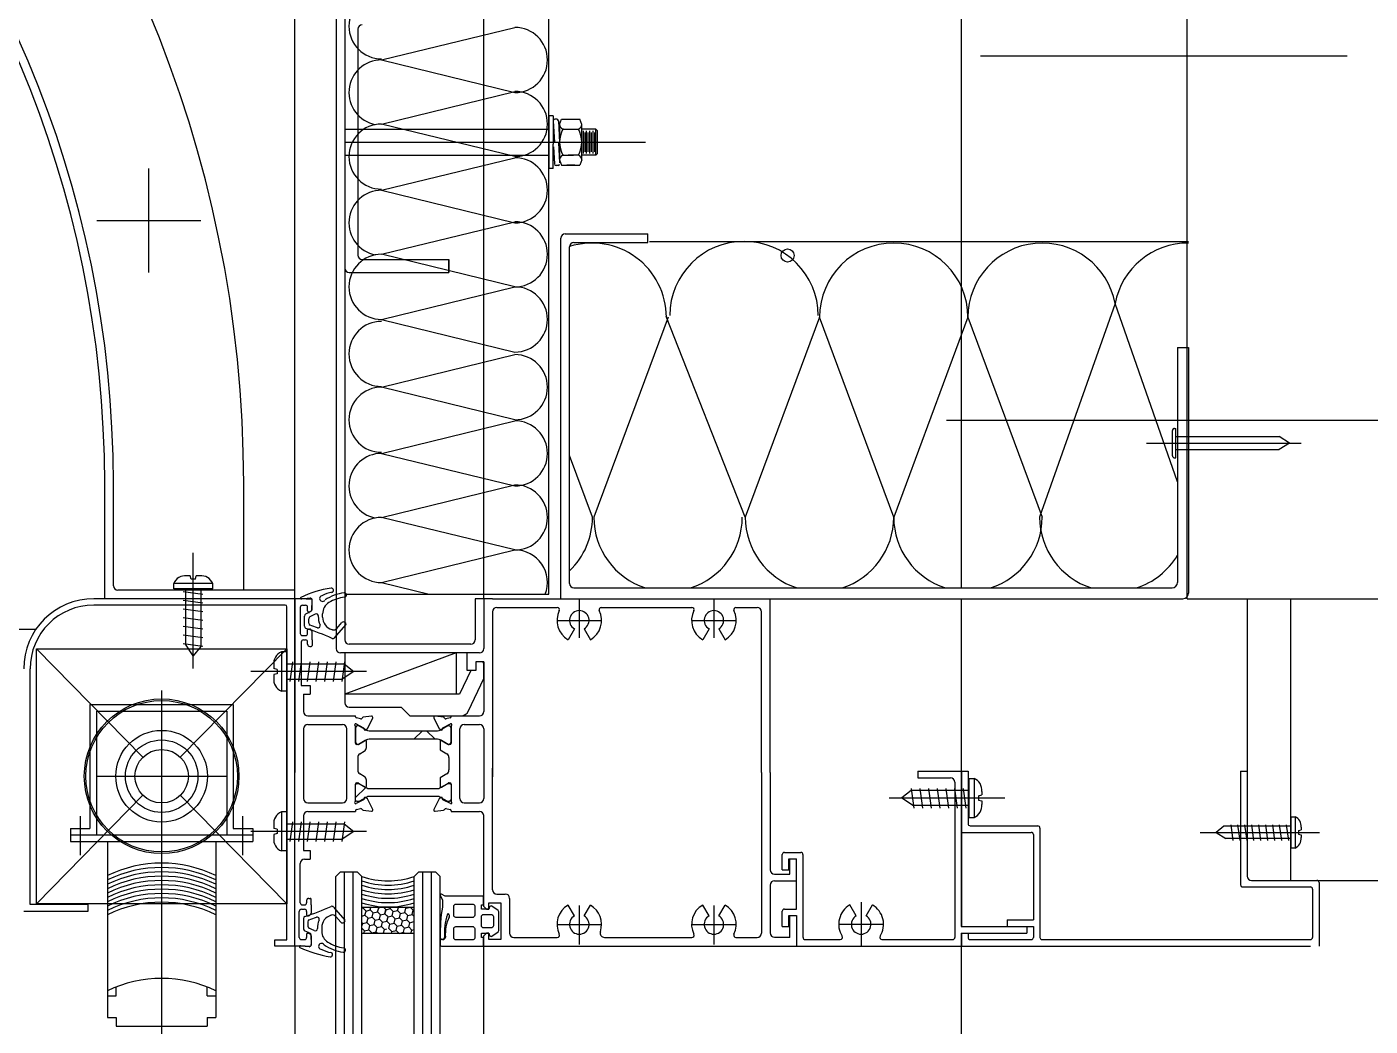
# Model space of a CAD drawing. Header units: metres. Extents: x 6409 to 8198, y 3492 to 5058.
# Drawn here: x 7036.5 to 7345.8, y 3759.3 to 3989.4 of the extents above; entities that cross this region are included whole.
import ezdxf

# ---------------------------------------------------------------- set-up
doc = ezdxf.new("R2010")
doc.units = ezdxf.units.M
for name, color, linetype in [('1', 1, 'Continuous'), ('10', 1, 'Continuous'), ('2', 2, 'Continuous'), ('CASTFIX', 1, 'Continuous'), ('CENTER', 2, 'Continuous'), ('GOMMA', 3, 'Continuous'), ('GROSSA', 4, 'Continuous'), ('SCREW', 6, 'Continuous'), ('五金件', 1, 'Continuous'), ('型材', 1, 'Continuous'), ('填充', 1, 'Continuous'), ('点划线', 1, 'Continuous'), ('隔热条', 3, 'Continuous')]:
    doc.layers.add(name, color=color, linetype=linetype)

# ---------------------------------------------------------------- blocks, each defined once
blk = doc.blocks.new('CONC-PIN')
at = {"layer": 'SCREW', "color": 6}
for p, q in [((-0.3, 3.4), (0, 3.4)), ((0, -3.4), (0, 3.4)), ((-0.8, -2.9), (-0.8, 2.9)), ((0, 1.5), (23.74, 1.5)), ((26.14, 0), (23.74, 1.5)), ((26.14, 0), (23.74, -1.5)), ((0, -1.5), (23.74, -1.5)), ((-0.3, -3.4), (0, -3.4))]:
    blk.add_line(p, q, dxfattribs=at)
at = {"layer": 'SCREW', "color": 10}
blk.add_line((-6.75, 0), (28.82, 0), dxfattribs=at)
at = {"layer": 'SCREW', "color": 6}
for centre, start, end in [((-0.3, 2.9), 90, 180), ((-0.3, -2.9), 180, 270)]:
    blk.add_arc(centre, 0.5, start, end, dxfattribs=at)

msp = doc.modelspace()

# ---------------------------------------------------------------- hatches: boundary and pattern name
at = {"layer": '隔热条'}
h = msp.add_hatch(dxfattribs=at)
h.set_pattern_fill('ANSI38', scale=5)
h.paths.add_polyline_path([(7131.05, 3825.49, -0.13), (7131.65, 3825.33), (7131.95, 3825.15, -0.09), (7132.02, 3825.13), (7132.49, 3824.84), (7133.45, 3824.29), (7133.81, 3824.29, 0.41), (7134.21, 3824.68), (7134.21, 3828.1, 0.41), (7133.81, 3828.49), (7133.45, 3828.49), (7132.23, 3827.78), (7132.23, 3827.72, -0.58), (7131.92, 3827.56), (7131.88, 3827.58), (7131.65, 3827.45, -0.13), (7131.05, 3827.29), (7115.38, 3827.29, -0.13), (7114.78, 3827.45), (7114.54, 3827.58), (7114.5, 3827.56, -0.58), (7114.2, 3827.72), (7114.19, 3827.78), (7112.97, 3828.49), (7112.61, 3828.49, 0.41), (7112.21, 3828.09), (7112.21, 3824.69, 0.41), (7112.61, 3824.29), (7112.97, 3824.29), (7113.93, 3824.84), (7114.41, 3825.13, -0.09), (7114.48, 3825.15), (7114.78, 3825.33, -0.13), (7115.38, 3825.49)])
h = msp.add_hatch(dxfattribs=at)
h.set_pattern_fill('ANSI38', scale=5)
h.paths.add_polyline_path([(7112.97, 3815.24), (7112.61, 3815.24, 0.41), (7112.21, 3814.84), (7112.21, 3811.44, 0.41), (7112.61, 3811.04), (7112.97, 3811.04), (7114.19, 3811.75), (7114.2, 3811.82, -0.58), (7114.5, 3811.98), (7114.54, 3811.95), (7114.78, 3812.08, -0.13), (7115.38, 3812.24), (7131.05, 3812.24, -0.13), (7131.65, 3812.08), (7131.88, 3811.95), (7131.92, 3811.98, -0.58), (7132.23, 3811.82), (7132.23, 3811.75), (7133.45, 3811.04), (7133.81, 3811.04, 0.41), (7134.21, 3811.44), (7134.21, 3814.85, 0.41), (7133.81, 3815.24), (7133.45, 3815.24), (7132.49, 3814.69), (7132.02, 3814.4, -0.09), (7131.95, 3814.38), (7131.65, 3814.21, -0.13), (7131.05, 3814.04), (7115.38, 3814.04, -0.13), (7114.78, 3814.21), (7114.48, 3814.38, -0.09), (7114.41, 3814.4), (7113.93, 3814.69)])

# ---------------------------------------------------------------- linework, layer by layer
for p, q in [((7107.73, 4905.67), (7107.73, 3846.27)), ((7109.73, 4903.67), (7109.73, 3848.27)), ((7098.23, 3857.77), (7098.23, 4896.77)), ((7141.73, 3857.77), (7141.73, 4897.04)), ((7156.73, 3858.8), (7156.73, 4896.17)), ((7251.7, 4799.46), (7251.7, 3902.77)), ((7064.61, 3932.86), (7064.61, 3956.86)), ((7052.61, 3944.86), (7076.61, 3944.86)), ((7159.51, 3857.77), (7159.51, 3940.8)), ((7160.51, 3941.8), (7179.51, 3941.8)), ((7179.51, 3939.8), (7179.51, 3941.8)), ((7161.51, 3861.27), (7161.51, 3938.8)), ((7162.51, 3939.8), (7179.51, 3939.8)), ((7179.88, 3939.99), (7303.98, 3939.99)), ((7287.11, 3925.73), (7269.73, 3876.55)), ((7301.48, 3884.65), (7287.11, 3925.73)), ((7184.17, 3922.58), (7167.08, 3876.55)), ((7201.96, 3876.55), (7183.72, 3922.75)), ((7219.05, 3922.58), (7201.96, 3876.55)), ((7236.14, 3876.55), (7219.05, 3922.58)), ((7253.23, 3922.58), (7236.14, 3876.55)), ((7253.23, 3922.58), (7270.32, 3876.55)), ((7301.48, 3915.65), (7301.48, 3861.52)), ((7301.48, 3915.65), (7303.98, 3915.65)), ((7303.98, 3915.65), (7303.98, 3859.02)), ((7166.78, 3876.55), (7161.51, 3890.75)), ((7162.51, 3860.27), (7300.23, 3860.27)), ((7100.85, 3857.77), (7098.23, 3857.77)), ((7098.23, 3857.77), (7098.23, 3825.77)), ((7100.85, 3857.77), (7098.73, 3857.77)), ((7101.74, 3857.92), (7099.76, 3857.69)), ((7100.85, 3857.77), (7101.99, 3857.77)), ((7100.85, 3857.77), (7101.99, 3857.77)), ((7102.14, 3855.15), (7102.24, 3857.42)), ((7102.19, 3855.37), (7102.19, 3857.57)), ((7102.19, 3855.37), (7102.19, 3857.57)), ((7109.73, 3858.8), (7156.73, 3858.8)), ((7139.73, 3857.77), (7139.73, 3857.77)), ((7139.73, 3857.77), (7139.73, 3848.27)), ((7141.73, 3857.77), (7139.73, 3857.77)), ((7143.73, 3857.77), (7141.73, 3857.77)), ((7141.73, 3857.77), (7141.73, 3846.27)), ((7141.73, 3857.77), (7141.73, 3846.27)), ((7143.73, 3857.77), (7207.71, 3857.77)), ((7163.73, 3857.77), (7163.73, 3848.77)), ((7173.73, 3857.76), (7183.73, 3857.76)), ((7194.47, 3857.77), (7302.73, 3857.77)), ((7194.73, 3857.77), (7194.73, 3848.77)), ((7207.71, 3817.77), (7207.71, 3857.77)), ((7317.52, 3857.77), (7317.52, 3818.03)), ((7327.52, 3857.77), (7327.52, 3792.9)), ((7099.48, 3855.77), (7099.48, 3849.77)), ((7099.98, 3856.27), (7100.69, 3856.27)), ((7102.03, 3854.88), (7100.71, 3854.21)), ((7101.19, 3854.97), (7101.19, 3855.77)), ((7101.39, 3854.77), (7101.59, 3854.77)), ((7102.92, 3854.2), (7101.71, 3853.6)), ((7102.14, 3855.05), (7102.14, 3855.15)), ((7104.64, 3853.53), (7104.64, 3854.3)), ((7143.73, 3854.77), (7143.73, 3816.78)), ((7144.73, 3855.77), (7158.67, 3855.77)), ((7168.79, 3855.77), (7189.67, 3855.77)), ((7199.79, 3855.77), (7204.71, 3855.77)), ((7205.71, 3817.77), (7205.71, 3854.77)), ((6801.7, 3850.77), (7038.65, 3850.77)), ((7100.43, 3851.42), (7100.43, 3853.77)), ((7101.39, 3850.77), (7101.59, 3850.77)), ((7101.39, 3850.77), (7101.59, 3850.77)), ((7101.43, 3852.14), (7101.43, 3853.15)), ((7107.39, 3848.77), (7109.95, 3851.76)), ((7107.93, 3850.94), (7109.06, 3852.26)), ((7109.92, 3852.18), (7109.76, 3852.31)), ((7158.59, 3852.77), (7168.87, 3852.77)), ((7162.61, 3850.82), (7161.16, 3848.31)), ((7164.86, 3850.82), (7166.3, 3848.31)), ((7189.59, 3852.77), (7199.87, 3852.77)), ((7193.61, 3850.82), (7192.16, 3848.31)), ((7195.86, 3850.82), (7197.3, 3848.31)), ((7099.73, 3847.77), (7099.73, 3837.77)), ((7099.98, 3849.27), (7100.69, 3849.27)), ((7100.23, 3848.27), (7100.69, 3848.27)), ((7101.19, 3849.77), (7101.19, 3850.57)), ((7101.19, 3847.27), (7101.19, 3847.77)), ((7102.19, 3848.28), (7102.19, 3850.17)), ((7102.19, 3848.28), (7102.19, 3846.97)), ((7101.69, 3846.77), (7101.99, 3846.77)), ((7135.42, 3845.27), (7109.66, 3845.27)), ((7135.42, 3845.27), (7109.73, 3835.82)), ((7112.73, 3845.27), (7109.73, 3845.27)), ((7138.73, 3845.27), (7126.73, 3845.27)), ((7135.42, 3845.27), (7135.42, 3835.77)), ((7140.73, 3845.27), (7137.93, 3845.27)), ((7137.93, 3841.27), (7137.93, 3845.27)), ((7141.73, 3843.27), (7139.93, 3843.27)), ((7141.73, 3843.27), (7141.73, 3831.77)), ((7138.73, 3841.27), (7137.93, 3841.27)), ((7099.73, 3837.77), (7101.73, 3837.77)), ((7100.23, 3835.77), (7100.23, 3831.77)), ((7100.23, 3835.77), (7101.73, 3835.77)), ((7101.73, 3837.77), (7101.73, 3835.77)), ((7101.23, 3830.77), (7112.21, 3830.77)), ((7110.21, 3830.77), (7112.21, 3830.77)), ((7112.21, 3830.6), (7112.21, 3830.77)), ((7134.21, 3830.6), (7134.21, 3830.77)), ((7134.21, 3830.77), (7140.73, 3830.77)), ((7100.23, 3827.77), (7100.23, 3811.77)), ((7101.23, 3828.77), (7108.73, 3828.77)), ((7108.73, 3828.77), (7109.21, 3828.77)), ((7137.21, 3828.77), (7140.73, 3828.77)), ((7141.73, 3827.77), (7141.73, 3811.77)), ((7098.23, 3825.77), (7098.23, 3817.77)), ((7112.71, 3821.2), (7112.71, 3818.33)), ((7133.72, 3821.2), (7133.72, 3818.33)), ((7143.73, 3790.77), (7143.73, 3818.75)), ((7205.71, 3817.77), (7205.71, 3780.77)), ((7207.71, 3817.77), (7207.71, 3795.34)), ((7241.69, 3818.03), (7241.69, 3816.52)), ((7241.69, 3818.03), (7253.24, 3818.03)), ((7251.73, 3818.03), (7251.73, 3782.29)), ((7253.24, 3818.03), (7253.24, 3805.98)), ((7316.01, 3818.03), (7317.52, 3818.03)), ((7316.01, 3818.03), (7316.01, 3791.89)), ((7317.52, 3818.03), (7317.52, 3793.9)), ((7241.69, 3816.52), (7249.22, 3816.52)), ((7250.22, 3815.52), (7250.22, 3779.77)), ((7101.23, 3810.77), (7109.21, 3810.77)), ((7137.21, 3810.77), (7140.73, 3810.77)), ((7048.85, 3798.71), (7048.85, 3807.71)), ((7086.28, 3798.71), (7086.28, 3807.71)), ((7100.23, 3807.77), (7100.23, 3799.77)), ((7101.23, 3808.77), (7112.21, 3808.77)), ((7112.21, 3808.93), (7112.21, 3808.77)), ((7134.21, 3808.93), (7134.21, 3808.77)), ((7134.21, 3808.77), (7140.73, 3808.77)), ((7141.7, 3808), (7141.7, 3789.27)), ((7253.74, 3805.48), (7269.31, 3805.48)), ((7269.81, 3804.97), (7269.81, 3779.77)), ((7251.73, 3803.97), (7267.8, 3803.97)), ((7268.3, 3803.47), (7268.3, 3783.79)), ((7100.23, 3799.77), (7101.73, 3799.77)), ((7101.73, 3799.77), (7101.73, 3797.77)), ((7210.48, 3795.34), (7210.48, 3798.86)), ((7210.98, 3799.36), (7214.74, 3799.36)), ((7215.25, 3779.77), (7215.25, 3798.86)), ((7099.5, 3787.77), (7099.5, 3796.77)), ((7100.5, 3797.77), (7101.73, 3797.77)), ((7210.48, 3795.34), (7211.98, 3795.34)), ((7211.98, 3795.34), (7211.98, 3797.85)), ((7211.98, 3797.85), (7213.74, 3797.85)), ((7212.23, 3794.34), (7212.23, 3797.85)), ((7213.74, 3786.3), (7213.74, 3797.85)), ((7108.7, 3794.77), (7107.7, 3793.77)), ((7107.7, 3580.22), (7107.7, 3793.77)), ((7112.7, 3794.77), (7108.7, 3794.77)), ((7109.7, 3580.22), (7109.7, 3794.77)), ((7111.7, 3580.22), (7111.7, 3794.77)), ((7112.7, 3794.77), (7113.7, 3793.77)), ((7113.7, 3580.22), (7113.7, 3793.77)), ((7126.7, 3794.77), (7125.7, 3793.77)), ((7125.7, 3580.22), (7125.7, 3793.77)), ((7130.7, 3794.77), (7126.7, 3794.77)), ((7127.7, 3580.22), (7127.7, 3794.77)), ((7129.7, 3580.22), (7129.7, 3794.77)), ((7130.7, 3794.77), (7131.7, 3793.77)), ((7131.7, 3580.22), (7131.7, 3793.77)), ((7208.71, 3794.34), (7212.23, 3794.34)), ((7208.71, 3792.83), (7213.74, 3792.83)), ((7318.52, 3792.9), (7333.59, 3792.9)), ((7334.09, 3792.4), (7334.09, 3777.77)), ((7207.71, 3791.83), (7207.71, 3780.8)), ((7316.51, 3791.39), (7332.08, 3791.39)), ((7332.58, 3790.89), (7332.58, 3779.77)), ((7099.75, 3786.27), (7100.46, 3786.27)), ((7100, 3787.27), (7100.46, 3787.27)), ((7100.96, 3788.27), (7100.96, 3787.77)), ((7101.46, 3788.77), (7101.76, 3788.77)), ((7101.96, 3787.26), (7101.96, 3788.57)), ((7101.96, 3787.26), (7101.96, 3785.37)), ((7107.16, 3786.76), (7109.72, 3783.77)), ((7125.7, 3786.69), (7113.7, 3786.69)), ((7113.7, 3786.49), (7113.93, 3786.55)), ((7113.93, 3786.55), (7113.97, 3786.69)), ((7114.64, 3785.85), (7113.93, 3786.55)), ((7114.38, 3784.88), (7114.64, 3785.85)), ((7114.64, 3785.85), (7115.6, 3786.1)), ((7115.6, 3786.1), (7115.76, 3786.69)), ((7116.31, 3785.4), (7115.6, 3786.1)), ((7117.28, 3785.66), (7117.54, 3786.62)), ((7117.54, 3786.62), (7117.47, 3786.69)), ((7117.54, 3786.62), (7117.78, 3786.69)), ((7119.21, 3786.17), (7118.7, 3786.69)), ((7118.95, 3785.21), (7119.21, 3786.17)), ((7118.98, 3785.2), (7119.24, 3786.16)), ((7119.21, 3786.17), (7119.43, 3786.23)), ((7119.24, 3786.16), (7120.21, 3786.42)), ((7120.21, 3786.42), (7120.28, 3786.69)), ((7120.91, 3785.72), (7120.21, 3786.42)), ((7120.91, 3785.72), (7121.88, 3785.98)), ((7121.88, 3785.98), (7122.07, 3786.69)), ((7122.59, 3785.27), (7121.88, 3785.98)), ((7123.55, 3785.53), (7123.81, 3786.49)), ((7123.81, 3786.49), (7123.62, 3786.69)), ((7123.81, 3786.49), (7124.54, 3786.69)), ((7125.49, 3786.04), (7124.84, 3786.69)), ((7125.23, 3785.08), (7125.49, 3786.04)), ((7125.49, 3786.04), (7125.7, 3786.1)), ((7162.61, 3784.71), (7161.16, 3787.22)), ((7163.73, 3787.16), (7163.73, 3778.16)), ((7164.86, 3784.71), (7166.3, 3787.22)), ((7193.61, 3784.71), (7192.16, 3787.22)), ((7194.73, 3787.16), (7194.73, 3778.16)), ((7195.86, 3784.71), (7197.3, 3787.22)), ((7210.48, 3782.29), (7210.48, 3785.8)), ((7210.98, 3786.3), (7213.74, 3786.3)), ((7227.5, 3784.74), (7226.05, 3787.26)), ((7228.63, 3787.93), (7228.63, 3777.77)), ((7229.76, 3784.74), (7231.21, 3787.26)), ((7099.25, 3779.77), (7099.25, 3785.77)), ((7100.21, 3784.11), (7100.21, 3781.77)), ((7100.96, 3785.77), (7100.96, 3784.97)), ((7101.16, 3784.77), (7101.36, 3784.77)), ((7101.16, 3784.77), (7101.36, 3784.77)), ((7101.21, 3783.39), (7101.21, 3782.38)), ((7107.7, 3784.59), (7108.83, 3783.28)), ((7109.69, 3783.35), (7109.54, 3783.22)), ((7113.7, 3784.7), (7114.38, 3784.88)), ((7113.86, 3782.95), (7113.7, 3783.11)), ((7113.7, 3782.35), (7113.86, 3782.95)), ((7113.86, 3782.95), (7114.83, 3783.21)), ((7115.09, 3784.17), (7114.38, 3784.88)), ((7114.83, 3783.21), (7115.09, 3784.17)), ((7115.53, 3782.5), (7114.83, 3783.21)), ((7115.09, 3784.17), (7116.05, 3784.43)), ((7115.53, 3782.5), (7116.5, 3782.76)), ((7116.05, 3784.43), (7116.31, 3785.4)), ((7116.76, 3783.72), (7116.05, 3784.43)), ((7116.31, 3785.4), (7117.28, 3785.66)), ((7116.5, 3782.76), (7116.76, 3783.72)), ((7117.21, 3782.05), (7116.5, 3782.76)), ((7116.76, 3783.72), (7117.73, 3783.98)), ((7117.98, 3784.95), (7117.28, 3785.66)), ((7117.73, 3783.98), (7117.98, 3784.95)), ((7118.43, 3783.28), (7117.73, 3783.98)), ((7117.98, 3784.95), (7118.95, 3785.21)), ((7118.17, 3782.31), (7118.43, 3783.28)), ((7118.43, 3783.28), (7119.4, 3783.53)), ((7119.43, 3784.73), (7118.95, 3785.21)), ((7119.69, 3784.49), (7118.98, 3785.2)), ((7119.4, 3783.53), (7119.43, 3783.64)), ((7119.43, 3783.51), (7119.4, 3783.53)), ((7119.43, 3783.53), (7119.69, 3784.49)), ((7120.14, 3782.82), (7119.43, 3783.53)), ((7119.69, 3784.49), (7120.66, 3784.75)), ((7119.88, 3781.85), (7120.14, 3782.82)), ((7120.14, 3782.82), (7121.1, 3783.08)), ((7120.66, 3784.75), (7120.91, 3785.72)), ((7121.36, 3784.04), (7120.66, 3784.75)), ((7121.1, 3783.08), (7121.36, 3784.04)), ((7121.81, 3782.37), (7121.1, 3783.08)), ((7121.36, 3784.04), (7122.33, 3784.3)), ((7122.33, 3784.3), (7122.59, 3785.27)), ((7123.04, 3783.6), (7122.33, 3784.3)), ((7122.59, 3785.27), (7123.55, 3785.53)), ((7122.78, 3782.63), (7123.04, 3783.6)), ((7123.04, 3783.6), (7124, 3783.85)), ((7124.26, 3784.82), (7123.55, 3785.53)), ((7124, 3783.85), (7124.26, 3784.82)), ((7124.71, 3783.15), (7124, 3783.85)), ((7124.26, 3784.82), (7125.23, 3785.08)), ((7124.45, 3782.18), (7124.71, 3783.15)), ((7124.71, 3783.15), (7125.67, 3783.41)), ((7125.7, 3784.6), (7125.23, 3785.08)), ((7125.67, 3783.41), (7125.7, 3783.51)), ((7125.7, 3783.38), (7125.67, 3783.41)), ((7158.59, 3782.77), (7168.87, 3782.77)), ((7189.59, 3782.77), (7199.87, 3782.77)), ((7211.98, 3782.29), (7211.98, 3784.8)), ((7211.98, 3784.8), (7213.74, 3784.8)), ((7212.23, 3779.77), (7212.23, 3784.8)), ((7213.74, 3784.8), (7213.74, 3777.77)), ((7223.46, 3782.79), (7233.8, 3782.79)), ((7262.28, 3783.79), (7268.3, 3783.79)), ((7262.28, 3783.79), (7262.28, 3782.29)), ((7101.81, 3780.66), (7100.48, 3781.32)), ((7100.96, 3780.56), (7100.96, 3779.77)), ((7101.16, 3780.76), (7101.36, 3780.76)), ((7102.7, 3781.33), (7101.48, 3781.94)), ((7101.92, 3780.48), (7101.92, 3780.38)), ((7101.92, 3780.38), (7102.02, 3778.11)), ((7101.96, 3780.16), (7101.96, 3777.97)), ((7101.96, 3780.16), (7101.96, 3777.97)), ((7104.42, 3782), (7104.42, 3781.23)), ((7114.31, 3781.27), (7113.7, 3781.88)), ((7125.7, 3780.69), (7113.7, 3780.69)), ((7114.19, 3780.82), (7114.31, 3781.27)), ((7114.31, 3781.27), (7115.28, 3781.53)), ((7115.28, 3781.53), (7115.53, 3782.5)), ((7115.98, 3780.83), (7115.28, 3781.53)), ((7115.98, 3780.83), (7116.95, 3781.08)), ((7115.98, 3780.82), (7115.98, 3780.83)), ((7116.95, 3781.08), (7117.21, 3782.05)), ((7117.22, 3780.82), (7116.95, 3781.08)), ((7117.21, 3782.05), (7118.17, 3782.31)), ((7118.88, 3781.6), (7118.17, 3782.31)), ((7118.67, 3780.82), (7118.88, 3781.6)), ((7118.88, 3781.6), (7119.43, 3781.75)), ((7120.59, 3781.15), (7119.88, 3781.85)), ((7120.46, 3780.69), (7120.59, 3781.15)), ((7120.59, 3781.15), (7121.55, 3781.4)), ((7121.55, 3781.4), (7121.81, 3782.37)), ((7122.26, 3780.7), (7121.55, 3781.4)), ((7121.81, 3782.37), (7122.78, 3782.63)), ((7122.26, 3780.7), (7123.22, 3780.96)), ((7122.26, 3780.69), (7122.26, 3780.7)), ((7123.48, 3781.92), (7122.78, 3782.63)), ((7123.22, 3780.96), (7123.48, 3781.92)), ((7123.49, 3780.69), (7123.22, 3780.96)), ((7123.48, 3781.92), (7124.45, 3782.18)), ((7125.16, 3781.47), (7124.45, 3782.18)), ((7124.95, 3780.69), (7125.16, 3781.47)), ((7125.16, 3781.47), (7125.7, 3781.62)), ((7148.7, 3779.77), (7158.67, 3779.77)), ((7169.54, 3779.77), (7189.67, 3779.77)), ((7199.79, 3779.77), (7204.71, 3779.77)), ((7208.71, 3779.8), (7212.23, 3779.8)), ((7210.48, 3782.29), (7211.98, 3782.29)), ((7251.7, 3782.29), (7268.3, 3782.29)), ((7251.7, 3780.78), (7266.8, 3780.78)), ((7251.73, 3780.78), (7251.73, 3777.77)), ((7253.24, 3780.78), (7253.24, 3779.77)), ((7266.8, 3782.29), (7266.8, 3780.78)), ((7268.3, 3782.29), (7268.3, 3779.77)), ((7100.62, 3777.77), (7098, 3777.77)), ((7098.23, 3777.77), (7098.23, 3580.22)), ((7100.62, 3777.77), (7098.5, 3777.77)), ((7101.52, 3777.61), (7099.54, 3777.84)), ((7099.75, 3779.27), (7100.46, 3779.27)), ((7100.62, 3777.77), (7101.76, 3777.77)), ((7100.62, 3777.77), (7101.76, 3777.77)), ((7141.7, 3777.77), (7213.24, 3777.77)), ((7141.7, 3777.77), (7141.7, 3580.22)), ((7211.24, 3777.77), (7331.59, 3777.77)), ((7215.75, 3779.27), (7223.83, 3779.27)), ((7233.43, 3779.27), (7249.72, 3779.27)), ((7251.73, 3777.77), (7332.08, 3777.77)), ((7253.74, 3779.27), (7267.8, 3779.27)), ((7270.31, 3779.27), (7332.08, 3779.27))]:
    msp.add_line(p, q)
for centre, radius, start, end in [((7160.51, 3940.8), 1, 90, 180), ((7162.51, 3938.8), 1, 90, 180), ((7166.69, 3922.58), 17.09, 0, 107.63), ((7201.66, 3922.97), 17.09, 0, 180), ((7236.14, 3922.58), 17.09, 0, 180), ((7270.32, 3922.58), 17.09, 10.62, 180), ((7303.91, 3922.58), 17.09, 89.77, 169.38), ((7149.69, 3876.55), 17.09, 313.75, 0), ((7184.17, 3876.55), 17.09, 180, 252.34), ((7184.17, 3876.55), 17.09, 287.66, 0), ((7219.05, 3876.55), 17.09, 180, 252.34), ((7219.05, 3876.55), 17.09, 287.66, 0), ((7253.23, 3876.55), 17.09, 180, 252.34), ((7253.23, 3876.55), 17.09, 287.66, 0), ((7286.82, 3876.55), 17.09, 180, 252.34), ((7286.82, 3876.55), 17.09, 287.66, 329.07), ((7110.58, 3835.09), 25.45, 99.05, 115.42), ((7106.64, 3859.72), 0.5, 278.14, 98.14), ((7162.51, 3861.27), 1, 180, 270), ((7162.51, 3861.27), 1, 180, 270), ((7300.23, 3861.52), 1.25, 270, 0), ((7099.74, 3857.89), 0.2, 115.42, 276.6), ((7101.74, 3857.42), 0.5, 0, 90), ((7101.99, 3857.57), 0.2, 0, 90), ((7101.99, 3857.57), 0.2, 0, 90), ((7104.6, 3857.81), 0.67, 102.88, 329.64), ((7108.78, 3849.48), 9.97, 101.28, 115.7), ((7111.08, 3848.63), 10.63, 98.14, 123.69), ((7111.08, 3848.63), 9.63, 98.14, 121.19), ((7109.64, 3858.66), 0.5, 278.14, 98.14), ((7302.73, 3859.02), 1.25, 270, 0), ((7099.98, 3855.77), 0.5, 90, 180), ((7100.93, 3853.77), 0.5, 116.57, 180), ((7100.69, 3855.77), 0.5, 0, 90), ((7101.39, 3854.97), 0.2, 180, 270), ((7101.63, 3854.45), 0.2, 116.57, 180), ((7101.59, 3855.37), 0.6, 270, 0), ((7101.94, 3855.05), 0.2, 296.57, 0), ((7103.15, 3853.76), 0.5, 357.15, 116.57), ((7107.64, 3854.3), 3, 121.19, 180), ((7144.73, 3854.77), 1, 90, 180), ((7163.73, 3852.77), 5.14, 153.7, 240), ((7158.67, 3855.27), 0.5, 333.7, 90), ((7163.73, 3852.77), 2.25, 300, 240), ((7163.73, 3852.77), 5.14, 300, 26.3), ((7168.79, 3855.27), 0.5, 90, 206.3), ((7194.73, 3852.77), 5.14, 153.7, 240), ((7189.67, 3855.27), 0.5, 333.7, 90), ((7194.73, 3852.77), 2.25, 300, 240), ((7194.73, 3852.77), 5.14, 300, 26.3), ((7199.79, 3855.27), 0.5, 90, 206.3), ((7204.71, 3854.77), 1, 0, 90), ((7100.93, 3851.42), 0.5, 180, 252.13), ((7082.36, 3793.82), 60.02, 65.97, 72.13), ((7101.39, 3850.57), 0.2, 90, 180), ((7101.93, 3853.15), 0.5, 116.57, 180), ((7101.93, 3852.14), 0.5, 180, 251.45), ((7101.63, 3850.87), 0.2, 180, 251.33), ((7101.59, 3850.17), 0.6, 0, 90), ((7101.59, 3850.17), 0.6, 0, 90), ((7082.36, 3793.82), 61.02, 69.8, 71.45), ((7103.6, 3851.56), 0.5, 249.8, 26.02), ((7107.64, 3853.53), 4, 177.15, 206.02), ((7107.64, 3853.53), 3, 180, 253.46), ((7107.17, 3851.59), 1, 253.74, 319.4), ((7109.44, 3851.93), 0.5, 49.4, 139.4), ((7109.72, 3851.95), 0.3, 319.4, 49.4), ((7099.98, 3849.77), 0.5, 180, 270), ((7100.23, 3847.77), 0.5, 90, 180), ((7100.69, 3849.77), 0.5, 270, 0), ((7100.69, 3847.77), 0.5, 0, 90), ((7112.99, 3871.53), 21.77, 253.46, 253.74), ((7107.01, 3849.1), 0.5, 245.97, 319.4), ((7101.69, 3847.27), 0.5, 180, 270), ((7101.99, 3846.97), 0.2, 270, 0), ((7140.73, 3846.27), 1, 270, 0), ((7101.23, 3831.77), 1, 180, 270), ((7140.73, 3831.77), 1, 270, 0), ((7101.23, 3827.77), 1, 90, 180), ((7109.21, 3827.77), 1, 0, 90), ((7137.21, 3827.77), 1, 90, 180), ((7140.73, 3827.77), 1, 0, 90), ((7113.71, 3821.2), 1, 121.08, 180), ((7132.72, 3821.2), 1, 0, 58.92), ((7113.71, 3818.33), 1, 180, 238.92), ((7132.72, 3818.33), 1, 301.08, 0), ((7249.22, 3815.52), 1, 0, 90), ((7101.23, 3811.77), 1, 180, 270), ((7109.21, 3811.77), 1, 270, 0), ((7137.21, 3811.77), 1, 180, 270), ((7140.73, 3811.77), 1, 270, 0), ((7101.23, 3807.77), 1, 90, 180), ((7140.73, 3807.77), 1, 0, 90), ((7253.74, 3805.98), 0.5, 180, 270), ((7269.31, 3804.97), 0.5, 0, 90), ((7267.8, 3803.47), 0.5, 0, 90), ((7210.98, 3798.86), 0.5, 90, 180), ((7214.74, 3798.86), 0.5, 0, 90), ((7100.5, 3796.77), 1, 90, 180), ((7208.71, 3795.34), 1, 180, 270), ((7119.7, 3811.66), 18.87, 251.46, 288.54), ((7119.7, 3810.66), 18.87, 251.46, 288.54), ((7208.71, 3791.83), 1, 90, 180), ((7318.52, 3793.9), 1, 180, 270), ((7333.59, 3792.4), 0.5, 0, 90), ((7119.7, 3809.66), 18.87, 251.46, 288.54), ((7119.7, 3808.66), 18.87, 251.46, 288.54), ((7119.7, 3807.66), 18.87, 251.46, 288.54), ((7144.73, 3790.77), 1, 180, 270), ((7316.51, 3791.89), 0.5, 180, 270), ((7332.08, 3790.89), 0.5, 0, 90), ((7099.75, 3785.77), 0.5, 90, 180), ((7100, 3787.77), 0.5, 180, 270), ((7100.46, 3787.77), 0.5, 270, 0), ((7100.46, 3785.77), 0.5, 0, 90), ((7082.13, 3841.71), 60.02, 287.87, 294.03), ((7101.46, 3788.27), 0.5, 90, 180), ((7101.76, 3788.57), 0.2, 0, 90), ((7106.78, 3786.44), 0.5, 40.6, 114.03), ((7119.7, 3806.66), 18.87, 251.46, 288.54), ((7119.7, 3805.66), 18.87, 251.46, 288.54), ((7163.73, 3782.77), 5.14, 120, 206.3), ((7163.73, 3782.77), 5.14, 341, 60), ((7194.73, 3782.77), 5.14, 120, 206.3), ((7194.73, 3782.77), 5.14, 333.7, 60), ((7210.98, 3785.8), 0.5, 90, 180), ((7228.63, 3782.79), 5.17, 120, 212.12), ((7228.63, 3782.79), 5.17, 327.88, 60), ((7100.71, 3784.11), 0.5, 107.87, 180), ((7101.16, 3784.97), 0.2, 180, 270), ((7101.41, 3784.66), 0.2, 108.67, 180), ((7101.71, 3783.39), 0.5, 108.55, 180), ((7101.36, 3785.37), 0.6, 270, 0), ((7101.36, 3785.37), 0.6, 270, 0), ((7082.13, 3841.71), 61.02, 288.55, 290.2), ((7103.37, 3783.97), 0.5, 333.98, 110.2), ((7107.42, 3782), 4, 153.98, 182.85), ((7107.42, 3782), 3, 106.54, 180), ((7112.76, 3764), 21.77, 106.26, 106.54), ((7106.94, 3783.94), 1, 40.6, 106.26), ((7109.21, 3783.6), 0.5, 220.6, 310.6), ((7109.49, 3783.58), 0.3, 310.6, 40.6), ((7163.73, 3782.77), 2.25, 120, 60), ((7194.73, 3782.77), 2.25, 120, 60), ((7228.63, 3782.79), 2.26, 120, 60), ((7099.75, 3779.77), 0.5, 180, 270), ((7100.71, 3781.77), 0.5, 180, 243.43), ((7100.46, 3779.77), 0.5, 270, 0), ((7101.16, 3780.56), 0.2, 90, 180), ((7101.71, 3782.38), 0.5, 180, 243.43), ((7101.41, 3781.08), 0.2, 180, 243.43), ((7101.36, 3780.16), 0.6, 0, 90), ((7101.72, 3780.48), 0.2, 0, 63.43), ((7102.92, 3781.78), 0.5, 243.43, 2.85), ((7107.42, 3781.23), 3, 180, 238.81), ((7148.7, 3780.77), 1, 180, 270), ((7158.67, 3780.27), 0.5, 270, 26.3), ((7169.54, 3780.77), 1, 161, 270), ((7189.67, 3780.27), 0.5, 270, 26.3), ((7199.79, 3780.27), 0.5, 153.7, 270), ((7204.71, 3780.77), 1, 270, 0), ((7208.71, 3780.8), 1, 180, 270), ((7215.75, 3779.77), 0.5, 180, 270), ((7223.83, 3779.77), 0.5, 270, 32.12), ((7233.43, 3779.77), 0.5, 147.88, 270), ((7249.72, 3779.77), 0.5, 270, 0), ((7253.74, 3779.77), 0.5, 180, 270), ((7267.8, 3779.77), 0.5, 270, 0), ((7270.31, 3779.77), 0.5, 180, 270), ((7332.08, 3779.77), 0.5, 270, 0), ((7099.51, 3777.64), 0.2, 83.4, 244.58), ((7110.35, 3800.45), 25.45, 244.58, 260.95), ((7101.52, 3778.11), 0.5, 270, 0), ((7101.76, 3777.97), 0.2, 270, 0), ((7101.76, 3777.97), 0.2, 270, 0), ((7104.38, 3777.72), 0.67, 30.36, 257.12), ((7108.55, 3786.05), 9.97, 244.3, 258.72), ((7110.85, 3786.91), 10.63, 236.31, 261.86), ((7110.85, 3786.91), 9.63, 238.81, 261.86), ((7109.42, 3776.88), 0.5, 261.86, 81.86), ((7106.42, 3775.81), 0.5, 261.86, 81.86)]:
    msp.add_arc(centre, radius, start, end)
at = {"layer": '1'}
for p, q in [((7303.7, 3857.77), (7303.7, 4907.77)), ((7251.7, 3902.77), (7251.7, 3860.27)), ((7054.46, 3857.77), (7054.46, 3884.23)), ((7056.46, 3860.77), (7056.46, 3884.23)), ((7086.46, 3859.77), (7086.46, 3884.23)), ((7098.23, 3857.77), (7051.96, 3857.77)), ((7098.23, 3859.77), (7057.46, 3859.77)), ((7098.23, 3813.7), (7098.23, 3857.77)), ((7251.7, 3857.77), (7251.7, 3782.29)), ((7303.7, 3857.77), (7503.7, 3857.77)), ((7096.03, 3856.3), (7051.96, 3856.3)), ((7096.39, 3779.24), (7096.39, 3855.93)), ((7038.74, 3846.26), (7063.26, 3821.27)), ((7096.39, 3846.26), (7071.87, 3821.27)), ((7140.73, 3845.27), (7108.73, 3845.27)), ((7138.73, 3847.27), (7110.73, 3847.27)), ((7037.27, 3787.32), (7037.27, 3841.61)), ((7067.57, 3836.66), (7067.57, 3744.65)), ((7051.07, 3833.39), (7084.07, 3833.39)), ((7051.07, 3833.39), (7051.07, 3804.89)), ((7084.07, 3833.39), (7084.07, 3804.89)), ((7052.57, 3831.89), (7082.57, 3831.89)), ((7052.57, 3831.89), (7052.57, 3803.39)), ((7082.57, 3831.89), (7082.57, 3803.39)), ((7052.57, 3816.89), (7082.57, 3816.89)), ((7098.23, 3777.77), (7098.23, 3813.7)), ((7063.26, 3812.5), (7038.74, 3787.51)), ((7071.87, 3812.5), (7096.39, 3787.51)), ((7046.57, 3804.89), (7046.57, 3801.89)), ((7046.57, 3804.89), (7051.07, 3804.89)), ((7084.07, 3804.89), (7088.57, 3804.89)), ((7088.57, 3804.89), (7088.57, 3801.89)), ((7046.57, 3803.39), (7088.57, 3803.39)), ((7046.57, 3801.89), (7088.57, 3801.89)), ((7055.07, 3801.89), (7055.07, 3761.36)), ((7080.07, 3801.89), (7080.07, 3761.36)), ((7333.59, 3792.9), (7568.57, 3792.9)), ((7035.8, 3785.85), (7050.65, 3785.85)), ((7050.65, 3787.32), (7037.27, 3787.32)), ((7050.65, 3785.85), (7050.65, 3787.32)), ((7251.7, 3780.78), (7251.7, 3580.22)), ((7093.6, 3777.77), (7093.6, 3779.24)), ((7093.6, 3779.24), (7096.39, 3779.24)), ((7098.23, 3777.77), (7093.6, 3777.77)), ((7057.07, 3766.36), (7057.07, 3768.36)), ((7078.07, 3766.36), (7078.07, 3768.36)), ((7078.07, 3766.36), (7078.07, 3768.36)), ((7055.07, 3766.36), (7057.07, 3766.36)), ((7078.07, 3766.36), (7080.07, 3766.36)), ((7055.07, 3761.36), (7057.07, 3761.36)), ((7057.07, 3761.36), (7057.07, 3759.36)), ((7078.07, 3761.36), (7078.07, 3759.36)), ((7078.07, 3761.36), (7078.07, 3759.36)), ((7078.07, 3761.36), (7080.07, 3761.36)), ((7057.07, 3759.36), (7078.07, 3759.36))]:
    msp.add_line(p, q, dxfattribs=at)
msp.add_lwpolyline([(7038.74, 3846.26), (7096.39, 3846.26), (7096.39, 3787.51), (7038.74, 3787.51)], close=True, dxfattribs=at)
for radius in [17.81, 17.44, 10.56, 8.35, 6.15]:
    msp.add_circle((7067.57, 3816.89), radius, dxfattribs=at)
for centre, radius, start, end in [((6806.46, 3884.23), 280, 0, 90), ((6806.46, 3884.23), 250, 0, 90), ((6806.46, 3884.23), 248, 0, 90), ((7057.46, 3860.77), 1, 180, 270), ((7051.96, 3841.61), 16.16, 90, 180), ((7051.96, 3841.61), 14.69, 90, 180), ((7096.03, 3855.93), 0.37, 0, 90), ((7110.73, 3848.27), 1, 180, 270), ((7138.73, 3848.27), 1, 270, 0), ((7108.73, 3846.27), 1, 180, 270), ((7140.73, 3846.27), 1, 270, 0), ((7067.57, 3768.32), 28.56, 64.05, 115.95), ((7067.57, 3767.32), 28.56, 64.05, 115.95), ((7067.57, 3766.32), 28.56, 64.05, 115.95), ((7067.57, 3765.32), 28.56, 64.05, 115.95), ((7067.57, 3764.32), 28.56, 64.05, 115.95), ((7067.57, 3763.32), 28.56, 64.05, 115.95), ((7067.57, 3762.32), 28.56, 64.05, 115.95), ((7067.57, 3761.32), 28.56, 64.05, 115.95), ((7067.57, 3760.32), 28.56, 64.05, 115.95), ((7067.57, 3759.32), 28.56, 64.05, 115.95), ((7067.57, 3741.79), 28.56, 64.05, 115.95)]:
    msp.add_arc(centre, radius, start, end, dxfattribs=at)
at = {"layer": '10'}
msp.add_line((7248.26, 3898.87), (7732.14, 3898.87), dxfattribs=at)
msp.add_circle((7211.7, 3936.8), 1.5, dxfattribs=at)
at = {"layer": '2'}
msp.add_line((7109.73, 3845.27), (7109.73, 3835.78), dxfattribs=at)
msp.add_lwpolyline([(7122.73, 3832.77), (7124.73, 3830.77), (7136.42, 3830.77, 0.29), (7138.23, 3831.92), (7141.73, 3839.42), (7141.73, 3842.77, 0.41), (7141.23, 3843.27), (7139.93, 3843.27), (7139.93, 3841.27), (7138.73, 3841.27), (7136.17, 3835.77), (7109.73, 3835.77), (7109.73, 3833.77, 0.41), (7110.73, 3832.77)], format="xyb", close=True, dxfattribs=at)
at = {"layer": 'CASTFIX'}
for p, q in [((7074.84, 3841.68), (7074.84, 3868.34)), ((7070.34, 3860.02), (7070.34, 3861.27)), ((7079.34, 3861.27), (7070.34, 3861.27)), ((7079.34, 3860.02), (7070.34, 3860.02)), ((7073.09, 3860.02), (7073.09, 3847.28)), ((7074.14, 3863.02), (7073.34, 3863.02)), ((7074.34, 3862.27), (7074.14, 3863.02)), ((7075.34, 3862.27), (7074.34, 3862.27)), ((7075.34, 3862.27), (7075.54, 3863.02)), ((7076.34, 3863.02), (7075.54, 3863.02)), ((7076.59, 3860.02), (7076.59, 3846.8)), ((7079.34, 3860.02), (7079.34, 3861.27)), ((7077.04, 3858.74), (7072.53, 3859.35)), ((7077.04, 3856.74), (7072.53, 3857.35)), ((7077.04, 3854.74), (7072.53, 3855.35)), ((7077.04, 3852.74), (7072.53, 3853.35)), ((7077.04, 3850.74), (7072.53, 3851.35)), ((7077.04, 3848.74), (7072.53, 3849.35)), ((7077.04, 3846.74), (7072.53, 3847.35)), ((7074.84, 3844.59), (7073.09, 3847.28)), ((7076.59, 3846.8), (7074.84, 3844.59)), ((7096.39, 3845.5), (7095.14, 3845.5)), ((7095.14, 3845.5), (7095.14, 3836.5)), ((7096.39, 3845.5), (7096.39, 3836.5)), ((7093.39, 3842.5), (7093.39, 3841.7)), ((7094.14, 3841.5), (7093.39, 3841.7)), ((7094.14, 3841.5), (7094.14, 3840.5)), ((7096.39, 3842.75), (7109.61, 3842.75)), ((7097.67, 3843.2), (7097.06, 3838.69)), ((7099.67, 3843.2), (7099.06, 3838.69)), ((7101.67, 3843.2), (7101.06, 3838.69)), ((7103.67, 3843.2), (7103.06, 3838.69)), ((7105.67, 3843.2), (7105.06, 3838.69)), ((7107.67, 3843.2), (7107.06, 3838.69)), ((7109.67, 3843.2), (7109.06, 3838.69)), ((7109.61, 3842.75), (7111.82, 3841)), ((7114.73, 3841), (7088.07, 3841)), ((7094.14, 3840.5), (7093.39, 3840.3)), ((7093.39, 3840.3), (7093.39, 3839.5)), ((7096.39, 3839.25), (7109.13, 3839.25)), ((7111.82, 3841), (7109.13, 3839.25)), ((7096.39, 3836.5), (7095.14, 3836.5)), ((7240.18, 3813.64), (7237.97, 3811.89)), ((7240.12, 3814.08), (7240.73, 3809.57)), ((7253.4, 3813.64), (7240.18, 3813.64)), ((7242.12, 3814.08), (7242.73, 3809.57)), ((7244.12, 3814.08), (7244.73, 3809.57)), ((7246.12, 3814.08), (7246.73, 3809.57)), ((7248.12, 3814.08), (7248.73, 3809.57)), ((7250.12, 3814.08), (7250.73, 3809.57)), ((7252.12, 3814.08), (7252.73, 3809.57)), ((7253.4, 3816.39), (7253.4, 3807.39)), ((7253.4, 3816.39), (7254.65, 3816.39)), ((7254.65, 3816.39), (7254.65, 3807.39)), ((7235.06, 3811.89), (7261.72, 3811.89)), ((7237.97, 3811.89), (7240.66, 3810.14)), ((7255.65, 3812.39), (7256.4, 3812.59)), ((7255.65, 3812.39), (7255.65, 3811.39)), ((7255.65, 3811.39), (7256.4, 3811.19)), ((7256.4, 3813.39), (7256.4, 3812.59)), ((7256.4, 3811.19), (7256.4, 3810.39)), ((7096.39, 3808.68), (7095.14, 3808.68)), ((7095.14, 3808.68), (7095.14, 3799.68)), ((7096.39, 3808.68), (7096.39, 3799.68)), ((7253.4, 3810.14), (7240.66, 3810.14)), ((7327.54, 3807.57), (7327.54, 3800.37)), ((7327.54, 3807.57), (7328.54, 3807.57)), ((7328.54, 3807.57), (7328.54, 3800.37)), ((7093.39, 3805.68), (7093.39, 3804.88)), ((7094.14, 3804.68), (7093.39, 3804.88)), ((7094.14, 3804.68), (7094.14, 3803.68)), ((7096.39, 3805.93), (7109.61, 3805.93)), ((7097.67, 3806.37), (7097.06, 3801.86)), ((7099.67, 3806.37), (7099.06, 3801.86)), ((7101.67, 3806.37), (7101.06, 3801.86)), ((7103.67, 3806.37), (7103.06, 3801.86)), ((7105.67, 3806.37), (7105.06, 3801.86)), ((7107.67, 3806.37), (7107.06, 3801.86)), ((7109.67, 3806.37), (7109.06, 3801.86)), ((7109.61, 3805.93), (7111.82, 3804.18)), ((7253.4, 3807.39), (7254.65, 3807.39)), ((7312.18, 3805.37), (7310.41, 3803.97)), ((7327.54, 3805.37), (7312.18, 3805.37)), ((7313.72, 3805.72), (7314.21, 3802.11)), ((7315.32, 3805.72), (7315.81, 3802.11)), ((7316.92, 3805.72), (7317.41, 3802.11)), ((7318.52, 3805.72), (7319.01, 3802.11)), ((7320.12, 3805.72), (7320.61, 3802.11)), ((7321.72, 3805.72), (7322.21, 3802.11)), ((7323.32, 3805.72), (7323.81, 3802.11)), ((7324.92, 3805.72), (7325.41, 3802.11)), ((7326.52, 3805.72), (7327.01, 3802.11)), ((7329.34, 3804.37), (7329.94, 3804.53)), ((7329.34, 3804.37), (7329.34, 3803.57)), ((7329.94, 3805.17), (7329.94, 3804.53)), ((7114.73, 3804.18), (7088.07, 3804.18)), ((7094.14, 3803.68), (7093.39, 3803.48)), ((7093.39, 3803.48), (7093.39, 3802.68)), ((7096.39, 3802.43), (7109.13, 3802.43)), ((7111.82, 3804.18), (7109.13, 3802.43)), ((7306.7, 3803.97), (7334.2, 3803.97)), ((7310.41, 3803.97), (7312.57, 3802.57)), ((7327.54, 3802.57), (7312.57, 3802.57)), ((7329.34, 3803.57), (7329.94, 3803.41)), ((7329.94, 3803.41), (7329.94, 3802.77)), ((7096.39, 3799.68), (7095.14, 3799.68)), ((7327.54, 3800.37), (7328.54, 3800.37))]:
    msp.add_line(p, q, dxfattribs=at)
for centre, radius, start, end in [((7072.99, 3860.17), 2.87, 82.98, 157.54), ((7076.69, 3860.17), 2.87, 22.46, 97.02), ((7096.24, 3842.85), 2.87, 112.46, 187.02), ((7096.24, 3839.15), 2.87, 172.98, 247.54), ((7253.55, 3813.74), 2.87, 352.98, 67.54), ((7096.24, 3806.03), 2.87, 112.46, 187.02), ((7253.55, 3810.04), 2.87, 292.46, 7.02), ((7327.67, 3805.45), 2.29, 352.98, 67.54), ((7096.24, 3802.33), 2.87, 172.98, 247.54), ((7327.67, 3802.48), 2.29, 292.46, 7.02)]:
    msp.add_arc(centre, radius, start, end, dxfattribs=at)
at = {"layer": 'CENTER'}
msp.add_line((7256.11, 3982.77), (7340.53, 3982.77), dxfattribs=at)
at = {"layer": 'GOMMA'}
for p, q in [((7131.72, 3789.49), (7132.2, 3788.37)), ((7132.84, 3789.27), (7132, 3789.74)), ((7141.7, 3789.27), (7132.84, 3789.27)), ((7141.7, 3787.27), (7141.7, 3789.27)), ((7132.2, 3788.37), (7132.2, 3786.76)), ((7141.21, 3787.27), (7141.7, 3787.27)), ((7141.21, 3786.27), (7141.21, 3787.27)), ((7142.9, 3786.27), (7141.21, 3786.27)), ((7143.04, 3786.79), (7142.9, 3786.27)), ((7145.05, 3785.95), (7143.58, 3786.98)), ((7145.2, 3781.34), (7145.2, 3785.69)), ((7141.21, 3780.77), (7142.9, 3780.77)), ((7141.21, 3779.77), (7141.21, 3780.77)), ((7141.7, 3779.77), (7141.21, 3779.77)), ((7141.7, 3777.77), (7141.7, 3779.77)), ((7142.9, 3780.77), (7143.04, 3780.24)), ((7143.58, 3780.06), (7145.07, 3781.09)), ((7131.7, 3778.97), (7131.7, 3778.07)), ((7132.3, 3779.27), (7132, 3779.27)), ((7132, 3777.77), (7141.7, 3777.77))]:
    msp.add_line(p, q, dxfattribs=at)
for points in [[(7134.82, 3786.96, -0.41), (7135.32, 3787.46), (7139.06, 3787.46, -0.38), (7139.66, 3786.96), (7139.66, 3784.86, -0.38), (7139.06, 3784.36), (7135.32, 3784.36, -0.41), (7134.82, 3784.86)], [(7141.2, 3784.57, -0.41), (7141.7, 3785.07), (7143.4, 3785.07, -0.38), (7144, 3784.57), (7144, 3782.47, -0.38), (7143.4, 3781.97), (7141.7, 3781.97, -0.41), (7141.2, 3782.47)], [(7134.82, 3781.79, -0.41), (7135.32, 3782.29), (7139.06, 3782.29, -0.38), (7139.66, 3781.79), (7139.66, 3779.69, -0.38), (7139.06, 3779.19), (7135.32, 3779.19, -0.41), (7134.82, 3779.69)]]:
    msp.add_lwpolyline(points, format="xyb", close=True, dxfattribs=at)
for centre, radius, start, end in [((7131.9, 3789.57), 0.2, 60.53, 203.48), ((7171.58, 3780.4), 39.89, 170.83, 180.87), ((7143.41, 3786.61), 0.4, 63.86, 153.44), ((7144.9, 3785.69), 0.3, 0, 60), ((7146.36, 3780.77), 13.69, 161.81, 184.15), ((7142.14, 3780.51), 9.26, 154.68, 184.01), ((7133.54, 3784.98), 0.2, 51.62, 162), ((7133.35, 3784.74), 0.5, 327.09, 51.62), ((7132.2, 3779.78), 0.5, 177.83, 359.13), ((7132.3, 3779.87), 0.6, 270, 0), ((7143.41, 3780.42), 0.4, 206.56, 296.14), ((7144.9, 3781.34), 0.3, 304.81, 0), ((7132, 3778.97), 0.3, 90, 180), ((7132, 3778.07), 0.3, 180, 270)]:
    msp.add_arc(centre, radius, start, end, dxfattribs=at)
at = {"layer": 'GROSSA'}
for p, q in [((7141.7, 3789.27), (7141.7, 3786.97)), ((7144.73, 3789.77), (7146.7, 3789.77)), ((7141.7, 3786.97), (7142.4, 3786.27)), ((7142.4, 3786.27), (7142.9, 3786.27)), ((7142.9, 3787.77), (7145.7, 3787.77)), ((7142.9, 3786.27), (7142.9, 3787.77)), ((7145.7, 3787.77), (7145.7, 3779.27)), ((7147.7, 3788.77), (7147.7, 3780.77)), ((7142.4, 3780.77), (7141.7, 3780.07)), ((7141.7, 3780.07), (7141.7, 3777.77)), ((7142.9, 3780.77), (7142.4, 3780.77)), ((7142.9, 3779.27), (7142.9, 3780.77)), ((7145.7, 3779.27), (7142.9, 3779.27))]:
    msp.add_line(p, q, dxfattribs=at)
msp.add_arc((7146.7, 3788.77), 1, 0, 90, dxfattribs=at)
at = {"layer": '五金件'}
for p, q in [((7156.73, 3968.96), (7156.73, 3956.84)), ((7157.73, 3968.96), (7156.73, 3968.96)), ((7157.73, 3968.96), (7157.73, 3962.42)), ((7109.73, 3965.9), (7156.73, 3965.9)), ((7157.75, 3967.78), (7158.01, 3962.85)), ((7158.57, 3968.17), (7158.13, 3968.17)), ((7158.95, 3967.82), (7159.21, 3962.85)), ((7159.21, 3966.99), (7159.65, 3968.23)), ((7159.65, 3968.23), (7163.87, 3968.23)), ((7159.96, 3965.91), (7163.56, 3965.91)), ((7160.11, 3965.91), (7159.96, 3965.91)), ((7159.96, 3965.91), (7160.11, 3965.91)), ((7164.31, 3966.99), (7163.87, 3968.23)), ((7164.31, 3958.82), (7164.31, 3966.99)), ((7167.54, 3965.91), (7164.31, 3965.91)), ((7164.68, 3960.28), (7164.68, 3965.53)), ((7165.43, 3960.28), (7165.43, 3965.53)), ((7166.18, 3960.28), (7166.18, 3965.53)), ((7166.93, 3960.28), (7166.93, 3965.53)), ((7167.54, 3959.91), (7167.54, 3965.91)), ((7167.54, 3965.91), (7167.92, 3965.53)), ((7167.92, 3960.28), (7167.92, 3965.53)), ((7158.93, 3962.85), (7157.73, 3962.85)), ((7157.73, 3956.84), (7157.73, 3962.44)), ((7158.96, 3962.85), (7159.2, 3958.16)), ((7164.31, 3960.66), (7164.31, 3965.16)), ((7164.31, 3960.66), (7164.31, 3965.16)), ((7165.06, 3960.66), (7165.06, 3965.16)), ((7165.81, 3960.66), (7165.81, 3965.16)), ((7166.56, 3960.66), (7166.56, 3965.16)), ((7167.31, 3960.66), (7167.31, 3965.16)), ((7109.73, 3959.9), (7156.73, 3959.9)), ((7157.81, 3961.81), (7158.02, 3957.88)), ((7159.96, 3959.91), (7162.43, 3959.91)), ((7160.11, 3959.91), (7159.96, 3959.91)), ((7159.96, 3959.91), (7160.11, 3959.91)), ((7163.56, 3959.91), (7161.16, 3959.91)), ((7163.56, 3959.91), (7163.18, 3959.91)), ((7167.54, 3959.91), (7164.31, 3959.91)), ((7167.54, 3959.91), (7167.92, 3960.28)), ((7157.73, 3956.84), (7156.73, 3956.84)), ((7158.84, 3957.52), (7158.39, 3957.52)), ((7159.21, 3958.82), (7159.65, 3957.58)), ((7159.65, 3957.58), (7163.87, 3957.58)), ((7162.74, 3957.58), (7160.85, 3957.58)), ((7164.31, 3958.82), (7163.87, 3957.58))]:
    msp.add_line(p, q, dxfattribs=at)
msp.add_lwpolyline([(7159.17, 3966.94), (7159.17, 3958.76)], dxfattribs=at)
for centre, radius, start, end in [((7158.13, 3967.8), 0.38, 90, 183), ((7158.57, 3967.8), 0.38, 3, 90), ((7165.58, 3962.91), 6.38, 151.93, 208.07), ((7160.48, 3967.07), 1.27, 183.37, 245.81), ((7163.04, 3967.07), 1.27, 294.19, 356.63), ((7157.93, 3962.91), 6.38, 331.93, 28.07), ((7160.48, 3958.74), 1.27, 114.19, 176.63), ((7163.04, 3958.74), 1.27, 3.37, 65.81), ((7158.39, 3957.9), 0.38, 183, 270), ((7158.84, 3957.9), 0.38, 270, 344.7)]:
    msp.add_arc(centre, radius, start, end, dxfattribs=at)
at = {"layer": '型材'}
for p, q in [((7112.73, 3988.9), (7112.73, 3936.9)), ((7113.73, 3935.9), (7133.73, 3935.9)), ((7133.73, 3932.9), (7133.73, 3935.9)), ((7133.73, 3932.9), (7133.73, 3935.9)), ((7133.73, 3935.9), (7133.73, 3932.9)), ((7110.73, 3932.9), (7133.73, 3932.9)), ((7113.38, 3830.1), (7112.45, 3830.31)), ((7115.87, 3830.71), (7113.96, 3830.46)), ((7114.97, 3827.86), (7116.18, 3830.28)), ((7130.24, 3830.28), (7131.45, 3827.86)), ((7132.46, 3830.46), (7130.56, 3830.71)), ((7133.98, 3830.31), (7133.04, 3830.1)), ((7110.21, 3811.77), (7110.21, 3827.77)), ((7112.21, 3824.47), (7112.21, 3828.48)), ((7112.37, 3828.95), (7114.08, 3828.06)), ((7114.19, 3827.89), (7114.2, 3827.72)), ((7114.5, 3827.56), (7114.97, 3827.86)), ((7131.45, 3827.86), (7131.92, 3827.56)), ((7132.23, 3827.72), (7132.24, 3827.89)), ((7132.35, 3828.06), (7134.05, 3828.95)), ((7134.21, 3828.48), (7134.21, 3824.47)), ((7136.21, 3811.77), (7136.21, 3827.77)), ((7112.73, 3824.17), (7112.51, 3824.17)), ((7114.41, 3825.13), (7112.89, 3824.21)), ((7114.71, 3823.54), (7114.71, 3824.96)), ((7131.71, 3824.96), (7131.71, 3822.98)), ((7131.71, 3822.98), (7133.24, 3822.06)), ((7133.54, 3824.21), (7132.02, 3825.13)), ((7133.91, 3824.17), (7133.7, 3824.17)), ((7113.19, 3822.06), (7114.23, 3822.68)), ((7114.23, 3816.85), (7113.19, 3817.47)), ((7133.24, 3817.47), (7131.71, 3816.56)), ((7112.21, 3811.05), (7112.21, 3815.07)), ((7112.51, 3815.37), (7112.73, 3815.37)), ((7112.89, 3815.32), (7114.41, 3814.4)), ((7114.71, 3814.58), (7114.71, 3815.99)), ((7131.71, 3816.56), (7131.71, 3814.58)), ((7132.02, 3814.4), (7133.54, 3815.32)), ((7133.7, 3815.37), (7133.91, 3815.37)), ((7134.21, 3815.07), (7134.21, 3811.05)), ((7114.08, 3811.47), (7112.37, 3810.59)), ((7114.2, 3811.82), (7114.19, 3811.64)), ((7114.97, 3811.68), (7114.5, 3811.98)), ((7116.18, 3809.25), (7114.97, 3811.68)), ((7131.45, 3811.68), (7130.24, 3809.25)), ((7131.92, 3811.98), (7131.45, 3811.68)), ((7132.24, 3811.64), (7132.23, 3811.82)), ((7134.05, 3810.59), (7132.35, 3811.47)), ((7112.45, 3809.23), (7113.38, 3809.43)), ((7113.96, 3809.08), (7115.87, 3808.82)), ((7130.56, 3808.82), (7132.46, 3809.08)), ((7133.04, 3809.43), (7133.98, 3809.23))]:
    msp.add_line(p, q, dxfattribs=at)
for centre, radius, start, end in [((7113.73, 3988.9), 1, 90, 180), ((7113.73, 3936.9), 1, 180, 270), ((7110.73, 3933.9), 1, 180, 270), ((7112.51, 3830.6), 0.3, 180, 257.52), ((7113.45, 3830.39), 0.3, 257.52, 337.08), ((7114, 3830.16), 0.3, 97.52, 157.08), ((7115.91, 3830.41), 0.3, 335.26, 97.52), ((7130.52, 3830.41), 0.3, 82.48, 204.74), ((7132.43, 3830.16), 0.3, 22.92, 82.48), ((7132.98, 3830.39), 0.3, 202.92, 282.48), ((7133.91, 3830.6), 0.3, 282.48, 0), ((7112.25, 3828.73), 0.25, 60.09, 262), ((7113.99, 3827.88), 0.2, 2.52, 62.52), ((7114.4, 3827.72), 0.2, 182.52, 302.52), ((7132.03, 3827.72), 0.2, 237.48, 357.48), ((7132.44, 3827.88), 0.2, 117.48, 177.48), ((7134.18, 3828.73), 0.25, 278, 119.91), ((7112.51, 3824.47), 0.3, 180, 270), ((7112.73, 3824.47), 0.3, 270, 301.08), ((7113.71, 3823.54), 1, 301.08, 360), ((7114.51, 3824.96), 0.2, 0, 121.08), ((7131.91, 3824.96), 0.2, 58.99, 180.02), ((7133.7, 3824.47), 0.3, 238.92, 270), ((7133.91, 3824.47), 0.3, 270, 360), ((7113.71, 3815.99), 1, 0, 58.92), ((7112.51, 3815.07), 0.3, 90, 180), ((7112.73, 3815.07), 0.3, 58.92, 90), ((7114.51, 3814.58), 0.2, 238.92, 0), ((7131.91, 3814.58), 0.2, 180, 301.08), ((7133.7, 3815.07), 0.3, 90, 121.08), ((7133.91, 3815.07), 0.3, 0, 90), ((7112.25, 3810.8), 0.25, 98, 299.91), ((7113.99, 3811.65), 0.2, 297.48, 357.48), ((7114.4, 3811.81), 0.2, 57.48, 177.48), ((7132.03, 3811.81), 0.2, 2.52, 122.52), ((7132.44, 3811.65), 0.2, 182.52, 242.52), ((7134.18, 3810.8), 0.25, 240.09, 82), ((7112.51, 3808.93), 0.3, 102.48, 180), ((7113.45, 3809.14), 0.3, 22.92, 102.48), ((7114, 3809.37), 0.3, 202.92, 262.48), ((7115.91, 3809.12), 0.3, 262.48, 24.74), ((7130.52, 3809.12), 0.3, 155.26, 277.52), ((7132.43, 3809.37), 0.3, 277.52, 337.08), ((7132.98, 3809.14), 0.3, 77.52, 157.08), ((7133.91, 3808.93), 0.3, 0, 77.52)]:
    msp.add_arc(centre, radius, start, end, dxfattribs=at)
at = {"layer": '填充'}
for p, q in [((7118.19, 3981.82), (7148.91, 3989.32)), ((7118.19, 3981.82), (7148.91, 3974.32)), ((7118.19, 3967.08), (7148.91, 3974.58)), ((7148.91, 3959.58), (7118.19, 3967.08)), ((7118.19, 3951.82), (7148.91, 3959.32)), ((7118.19, 3951.82), (7148.91, 3944.32)), ((7118.19, 3937.08), (7148.91, 3944.58)), ((7148.91, 3929.58), (7118.19, 3937.08)), ((7118.19, 3922.08), (7148.91, 3929.58)), ((7118.19, 3922.08), (7148.91, 3914.58)), ((7118.19, 3906.49), (7148.91, 3913.99)), ((7148.91, 3898.99), (7118.19, 3906.49)), ((7118.19, 3891.23), (7148.91, 3898.73)), ((7118.19, 3891.23), (7148.91, 3883.73)), ((7118.19, 3876.49), (7148.91, 3883.99)), ((7148.91, 3868.99), (7118.19, 3876.49)), ((7118.19, 3861.49), (7148.91, 3868.99)), ((7118.19, 3861.49), (7129.17, 3858.8))]:
    msp.add_line(p, q, dxfattribs=at)
for centre, start, end in [((7118.19, 3989.58), 90, 270), ((7148.91, 3981.82), 270, 90), ((7118.19, 3974.32), 90, 259.38), ((7148.91, 3967.08), 270, 90), ((7118.19, 3959.58), 90, 270), ((7148.91, 3951.82), 270, 90), ((7118.19, 3944.32), 90, 259.38), ((7148.91, 3937.08), 270, 90), ((7118.19, 3929.58), 90, 270), ((7148.91, 3922.08), 270, 90), ((7118.19, 3914.14), 90, 270), ((7148.91, 3906.49), 270, 90), ((7118.19, 3898.99), 90, 270), ((7148.91, 3891.23), 270, 90), ((7118.19, 3883.73), 90, 259.38), ((7148.91, 3876.49), 270, 90), ((7118.19, 3868.99), 90, 270), ((7148.91, 3861.49), 339.04, 90)]:
    msp.add_arc(centre, 7.5, start, end, dxfattribs=at)
at = {"layer": '点划线'}
msp.add_line((7109.73, 3962.9), (7178.96, 3962.9), dxfattribs=at)
at = {"layer": '隔热条'}
for points in [[(7115.38, 3827.29, -0.13), (7114.78, 3827.45), (7112.97, 3828.49), (7112.61, 3828.49, 0.41), (7112.21, 3828.09), (7112.21, 3824.69, 0.41), (7112.61, 3824.29), (7112.97, 3824.29), (7114.78, 3825.33, -0.13), (7115.38, 3825.49), (7131.05, 3825.49, -0.13), (7131.65, 3825.33), (7133.45, 3824.29), (7133.81, 3824.29, 0.41), (7134.21, 3824.69), (7134.21, 3828.09, 0.41), (7133.81, 3828.49), (7133.45, 3828.49), (7131.65, 3827.45, -0.13), (7131.05, 3827.29)], [(7115.38, 3812.24, 0.13), (7114.78, 3812.08), (7112.97, 3811.04), (7112.61, 3811.04, -0.41), (7112.21, 3811.44), (7112.21, 3814.84, -0.41), (7112.61, 3815.24), (7112.97, 3815.24), (7114.78, 3814.21, 0.13), (7115.38, 3814.04), (7131.05, 3814.04, 0.13), (7131.65, 3814.21), (7133.45, 3815.24), (7133.81, 3815.24, -0.41), (7134.21, 3814.84), (7134.21, 3811.44, -0.41), (7133.81, 3811.04), (7133.45, 3811.04), (7131.65, 3812.08, 0.13), (7131.05, 3812.24)]]:
    msp.add_lwpolyline(points, format="xyb", close=True, dxfattribs=at)

# ---------------------------------------------------------------- block references
at = {"layer": '1'}
msp.add_blockref('CONC-PIN', (7301.11, 3893.6), dxfattribs=at)

doc.saveas('drawing.dxf')
